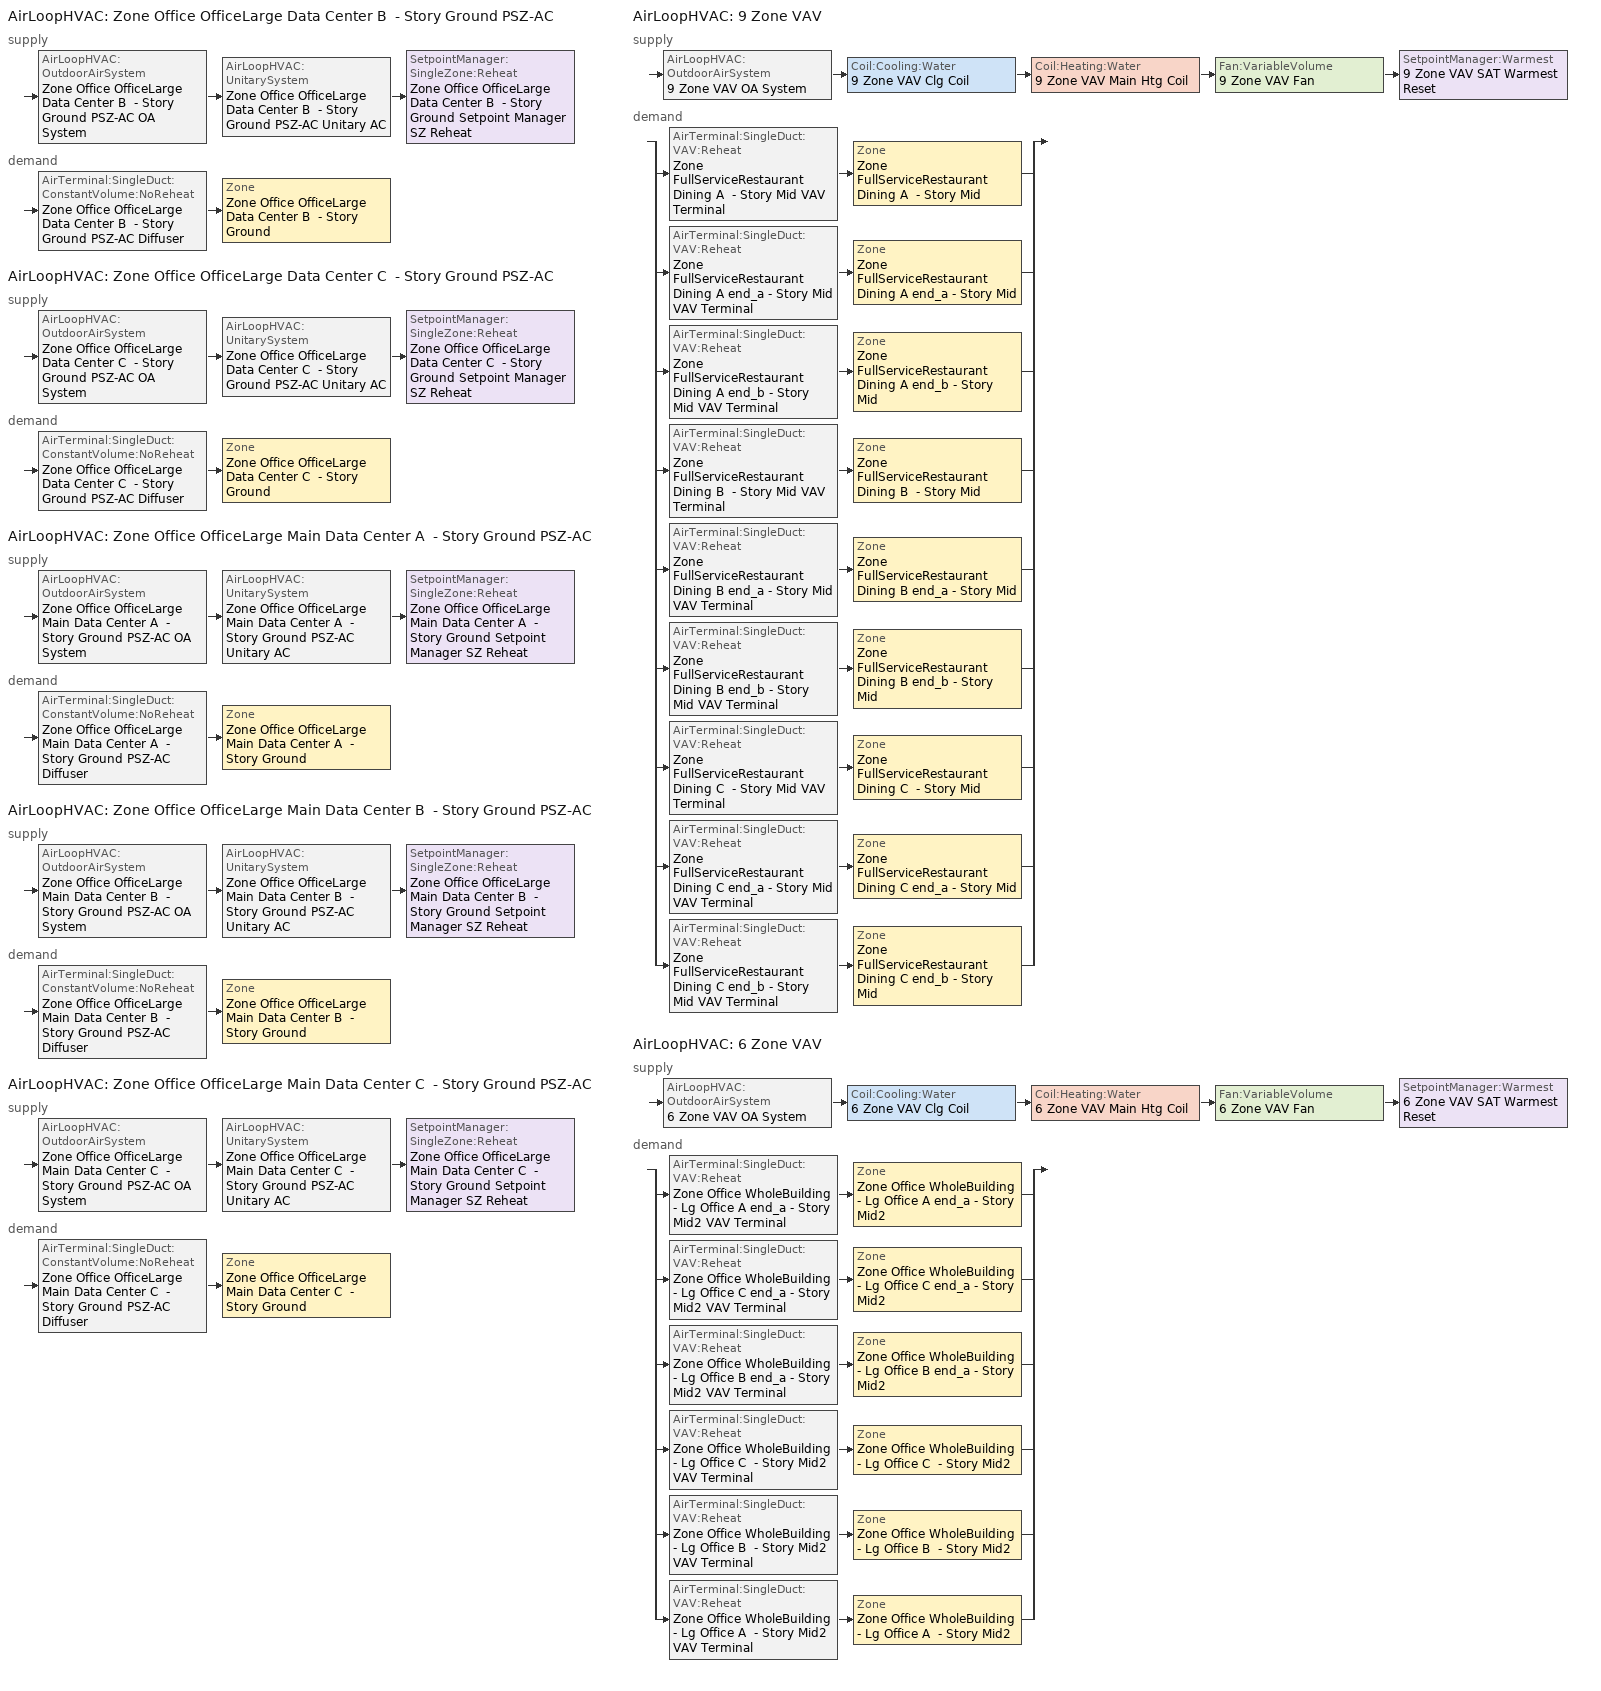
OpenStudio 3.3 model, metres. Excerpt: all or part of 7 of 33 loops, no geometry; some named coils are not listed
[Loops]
AirLoopHVAC 'Zone Office OfficeLarge Data Center B  - Story Ground PSZ-AC'
 supply: AirLoopHVAC:OutdoorAirSystem 'Zone Office OfficeLarge Data Center B  - Story Ground PSZ-AC OA System' > AirLoopHVAC:UnitarySystem 'Zone Office OfficeLarge Data Center B  - Story Ground PSZ-AC Unitary AC' > SetpointManager:SingleZone:Reheat 'Zone Office OfficeLarge Data Center B  - Story Ground Setpoint Manager SZ Reheat'
 demand: AirTerminal:SingleDuct:ConstantVolume:NoReheat 'Zone Office OfficeLarge Data Center B  - Story Ground PSZ-AC Diffuser' > Zone 'Zone Office OfficeLarge Data Center B  - Story Ground'
AirLoopHVAC 'Zone Office OfficeLarge Data Center C  - Story Ground PSZ-AC'
 supply: AirLoopHVAC:OutdoorAirSystem 'Zone Office OfficeLarge Data Center C  - Story Ground PSZ-AC OA System' > AirLoopHVAC:UnitarySystem 'Zone Office OfficeLarge Data Center C  - Story Ground PSZ-AC Unitary AC' > SetpointManager:SingleZone:Reheat 'Zone Office OfficeLarge Data Center C  - Story Ground Setpoint Manager SZ Reheat'
 demand: AirTerminal:SingleDuct:ConstantVolume:NoReheat 'Zone Office OfficeLarge Data Center C  - Story Ground PSZ-AC Diffuser' > Zone 'Zone Office OfficeLarge Data Center C  - Story Ground'
AirLoopHVAC 'Zone Office OfficeLarge Main Data Center A  - Story Ground PSZ-AC'
 supply: AirLoopHVAC:OutdoorAirSystem 'Zone Office OfficeLarge Main Data Center A  - Story Ground PSZ-AC OA System' > AirLoopHVAC:UnitarySystem 'Zone Office OfficeLarge Main Data Center A  - Story Ground PSZ-AC Unitary AC' > SetpointManager:SingleZone:Reheat 'Zone Office OfficeLarge Main Data Center A  - Story Ground Setpoint Manager SZ Reheat'
 demand: AirTerminal:SingleDuct:ConstantVolume:NoReheat 'Zone Office OfficeLarge Main Data Center A  - Story Ground PSZ-AC Diffuser' > Zone 'Zone Office OfficeLarge Main Data Center A  - Story Ground'
AirLoopHVAC 'Zone Office OfficeLarge Main Data Center B  - Story Ground PSZ-AC'
 supply: AirLoopHVAC:OutdoorAirSystem 'Zone Office OfficeLarge Main Data Center B  - Story Ground PSZ-AC OA System' > AirLoopHVAC:UnitarySystem 'Zone Office OfficeLarge Main Data Center B  - Story Ground PSZ-AC Unitary AC' > SetpointManager:SingleZone:Reheat 'Zone Office OfficeLarge Main Data Center B  - Story Ground Setpoint Manager SZ Reheat'
 demand: AirTerminal:SingleDuct:ConstantVolume:NoReheat 'Zone Office OfficeLarge Main Data Center B  - Story Ground PSZ-AC Diffuser' > Zone 'Zone Office OfficeLarge Main Data Center B  - Story Ground'
AirLoopHVAC 'Zone Office OfficeLarge Main Data Center C  - Story Ground PSZ-AC'
 supply: AirLoopHVAC:OutdoorAirSystem 'Zone Office OfficeLarge Main Data Center C  - Story Ground PSZ-AC OA System' > AirLoopHVAC:UnitarySystem 'Zone Office OfficeLarge Main Data Center C  - Story Ground PSZ-AC Unitary AC' > SetpointManager:SingleZone:Reheat 'Zone Office OfficeLarge Main Data Center C  - Story Ground Setpoint Manager SZ Reheat'
 demand: AirTerminal:SingleDuct:ConstantVolume:NoReheat 'Zone Office OfficeLarge Main Data Center C  - Story Ground PSZ-AC Diffuser' > Zone 'Zone Office OfficeLarge Main Data Center C  - Story Ground'
AirLoopHVAC '9 Zone VAV'
 supply: AirLoopHVAC:OutdoorAirSystem '9 Zone VAV OA System' > Coil:Cooling:Water '9 Zone VAV Clg Coil' > Coil:Heating:Water '9 Zone VAV Main Htg Coil' > Fan:VariableVolume '9 Zone VAV Fan' > SetpointManager:Warmest '9 Zone VAV SAT Warmest Reset'
 demand: split
  | AirTerminal:SingleDuct:VAV:Reheat 'Zone FullServiceRestaurant Dining A  - Story Mid VAV Terminal' > Zone 'Zone FullServiceRestaurant Dining A  - Story Mid'
  | AirTerminal:SingleDuct:VAV:Reheat 'Zone FullServiceRestaurant Dining A end_a - Story Mid VAV Terminal' > Zone 'Zone FullServiceRestaurant Dining A end_a - Story Mid'
  | AirTerminal:SingleDuct:VAV:Reheat 'Zone FullServiceRestaurant Dining A end_b - Story Mid VAV Terminal' > Zone 'Zone FullServiceRestaurant Dining A end_b - Story Mid'
  | AirTerminal:SingleDuct:VAV:Reheat 'Zone FullServiceRestaurant Dining B  - Story Mid VAV Terminal' > Zone 'Zone FullServiceRestaurant Dining B  - Story Mid'
  | AirTerminal:SingleDuct:VAV:Reheat 'Zone FullServiceRestaurant Dining B end_a - Story Mid VAV Terminal' > Zone 'Zone FullServiceRestaurant Dining B end_a - Story Mid'
  | AirTerminal:SingleDuct:VAV:Reheat 'Zone FullServiceRestaurant Dining B end_b - Story Mid VAV Terminal' > Zone 'Zone FullServiceRestaurant Dining B end_b - Story Mid'
  | AirTerminal:SingleDuct:VAV:Reheat 'Zone FullServiceRestaurant Dining C  - Story Mid VAV Terminal' > Zone 'Zone FullServiceRestaurant Dining C  - Story Mid'
  | AirTerminal:SingleDuct:VAV:Reheat 'Zone FullServiceRestaurant Dining C end_a - Story Mid VAV Terminal' > Zone 'Zone FullServiceRestaurant Dining C end_a - Story Mid'
  | AirTerminal:SingleDuct:VAV:Reheat 'Zone FullServiceRestaurant Dining C end_b - Story Mid VAV Terminal' > Zone 'Zone FullServiceRestaurant Dining C end_b - Story Mid'
AirLoopHVAC '6 Zone VAV'
 supply: AirLoopHVAC:OutdoorAirSystem '6 Zone VAV OA System' > Coil:Cooling:Water '6 Zone VAV Clg Coil' > Coil:Heating:Water '6 Zone VAV Main Htg Coil' > Fan:VariableVolume '6 Zone VAV Fan' > SetpointManager:Warmest '6 Zone VAV SAT Warmest Reset'
 demand: split
  | AirTerminal:SingleDuct:VAV:Reheat 'Zone Office WholeBuilding - Lg Office A end_a - Story Mid2 VAV Terminal' > Zone 'Zone Office WholeBuilding - Lg Office A end_a - Story Mid2'
  | AirTerminal:SingleDuct:VAV:Reheat 'Zone Office WholeBuilding - Lg Office C end_a - Story Mid2 VAV Terminal' > Zone 'Zone Office WholeBuilding - Lg Office C end_a - Story Mid2'
  | AirTerminal:SingleDuct:VAV:Reheat 'Zone Office WholeBuilding - Lg Office B end_a - Story Mid2 VAV Terminal' > Zone 'Zone Office WholeBuilding - Lg Office B end_a - Story Mid2'
  | AirTerminal:SingleDuct:VAV:Reheat 'Zone Office WholeBuilding - Lg Office C  - Story Mid2 VAV Terminal' > Zone 'Zone Office WholeBuilding - Lg Office C  - Story Mid2'
  | AirTerminal:SingleDuct:VAV:Reheat 'Zone Office WholeBuilding - Lg Office B  - Story Mid2 VAV Terminal' > Zone 'Zone Office WholeBuilding - Lg Office B  - Story Mid2'
  | AirTerminal:SingleDuct:VAV:Reheat 'Zone Office WholeBuilding - Lg Office A  - Story Mid2 VAV Terminal' > Zone 'Zone Office WholeBuilding - Lg Office A  - Story Mid2'
[Sizing:Zone] Zone Cooling Design Supply Air Temperature Input Method=SupplyAirTemperature; Zone Cooling Design Supply Air Temperature {C}=12.7778; Zone Cooling Design Supply Air Temperature Difference {deltaC}=11.11; Zone Heating Design Supply Air Temperature Input Method=SupplyAirTemperature; Zone Heating Design Supply Air Temperature Difference {deltaC}=11.11; Zone Cooling Design Supply Air Humidity Ratio {kg-H2O/kg-air}=0.0085; Zone Heating Design Supply Air Humidity Ratio {kg-H2O/kg-air}=0.008; Heating Design Air Flow Method=DesignDay; Account for Dedicated Outdoor Air System=No; Dedicated Outdoor Air System Control Strategy=NeutralSupplyAir; Dedicated Outdoor Air Low Setpoint Temperature for Design {C}=autosize; Dedicated Outdoor Air High Setpoint Temperature for Design {C}=autosize
Name | Zone Heating Design Supply Air Temperature {C} | Cooling Design Air Flow Method | Design Minimum Zone Ventilation Efficiency
Zone Office OfficeLarge Data Center B  - Story Ground; Zone Office OfficeLarge Data Center C  - Story Ground; Zone Office OfficeLarge Main Data Center A  - Story Ground; Zone Office OfficeLarge Main Data Center B  - Story Ground; Zone Office OfficeLarge Main Data Center C  - Story Ground | 50 | DesignDay
Zone FullServiceRestaurant Dining A end_a - Story Mid; Zone FullServiceRestaurant Dining B end_a - Story Mid; Zone FullServiceRestaurant Dining C end_a - Story Mid; Zone FullServiceRestaurant Dining A  - Story Mid; Zone FullServiceRestaurant Dining B  - Story Mid; Zone FullServiceRestaurant Dining C  - Story Mid; Zone FullServiceRestaurant Dining A end_b - Story Mid; Zone FullServiceRestaurant Dining B end_b - Story Mid; Zone FullServiceRestaurant Dining C end_b - Story Mid; Zone Office WholeBuilding - Lg Office A end_a - Story Mid2; Zone Office WholeBuilding - Lg Office B end_a - Story Mid2; Zone Office WholeBuilding - Lg Office C end_a - Story Mid2; Zone Office WholeBuilding - Lg Office A  - Story Mid2; Zone Office WholeBuilding - Lg Office B  - Story Mid2; Zone Office WholeBuilding - Lg Office C  - Story Mid2 | 40 | DesignDayWithLimit | 0.6
[Zone equipment]
Zone Office OfficeLarge Data Center B  - Story Ground: Zone Office OfficeLarge Data Center B  - Story Ground PSZ-AC Diffuser
Zone Office OfficeLarge Data Center C  - Story Ground: Zone Office OfficeLarge Data Center C  - Story Ground PSZ-AC Diffuser
Zone Office OfficeLarge Main Data Center A  - Story Ground: Zone Office OfficeLarge Main Data Center A  - Story Ground PSZ-AC Diffuser
Zone Office OfficeLarge Main Data Center B  - Story Ground: Zone Office OfficeLarge Main Data Center B  - Story Ground PSZ-AC Diffuser
Zone Office OfficeLarge Main Data Center C  - Story Ground: Zone Office OfficeLarge Main Data Center C  - Story Ground PSZ-AC Diffuser
Zone FullServiceRestaurant Dining A end_a - Story Mid: Zone FullServiceRestaurant Dining A end_a - Story Mid VAV Terminal
Zone FullServiceRestaurant Dining B end_a - Story Mid: Zone FullServiceRestaurant Dining B end_a - Story Mid VAV Terminal
Zone FullServiceRestaurant Dining C end_a - Story Mid: Zone FullServiceRestaurant Dining C end_a - Story Mid VAV Terminal
Zone FullServiceRestaurant Dining A  - Story Mid: Zone FullServiceRestaurant Dining A  - Story Mid VAV Terminal
Zone FullServiceRestaurant Dining B  - Story Mid: Zone FullServiceRestaurant Dining B  - Story Mid VAV Terminal
Zone FullServiceRestaurant Dining C  - Story Mid: Zone FullServiceRestaurant Dining C  - Story Mid VAV Terminal
Zone FullServiceRestaurant Dining A end_b - Story Mid: Zone FullServiceRestaurant Dining A end_b - Story Mid VAV Terminal
Zone FullServiceRestaurant Dining B end_b - Story Mid: Zone FullServiceRestaurant Dining B end_b - Story Mid VAV Terminal
Zone FullServiceRestaurant Dining C end_b - Story Mid: Zone FullServiceRestaurant Dining C end_b - Story Mid VAV Terminal
Zone Office WholeBuilding - Lg Office A end_a - Story Mid2: Zone Office WholeBuilding - Lg Office A end_a - Story Mid2 VAV Terminal
Zone Office WholeBuilding - Lg Office B end_a - Story Mid2: Zone Office WholeBuilding - Lg Office B end_a - Story Mid2 VAV Terminal
Zone Office WholeBuilding - Lg Office C end_a - Story Mid2: Zone Office WholeBuilding - Lg Office C end_a - Story Mid2 VAV Terminal
Zone Office WholeBuilding - Lg Office A  - Story Mid2: Zone Office WholeBuilding - Lg Office A  - Story Mid2 VAV Terminal
Zone Office WholeBuilding - Lg Office B  - Story Mid2: Zone Office WholeBuilding - Lg Office B  - Story Mid2 VAV Terminal
Zone Office WholeBuilding - Lg Office C  - Story Mid2: Zone Office WholeBuilding - Lg Office C  - Story Mid2 VAV Terminal
[EnergyManagementSystem:Program]
SYS6ZoneVAVOptimumStartProg0: IF DaylightSavings==0 && DayOfWeek>1 && Hour==5 && OAT_1<23.9 && OAT_1>1.7; SET SYS6ZoneVAVClgSch0 = 29.4; SET SYS6ZoneVAVHtgSch0 = 15.6; ELSEIF DaylightSavings==0 && DayOfWeek==1 && Hour==7 && OAT_1<23.9 && OAT_1>1.7; SET SYS6ZoneVAVClgSch0 = 29.4; SET SYS6ZoneVAVHtgSch0 = 15.6; ELSEIF DaylightSavings==1 && DayOfWeek>1 && Hour==4 && OAT_1<23.9 && OAT_1>1.7; SET SYS6ZoneVAVClgSch0 = 29.4; SET SYS6ZoneVAVHtgSch0 = 15.6; ELSEIF DaylightSavings==1 && DayOfWeek==1 && Hour==6 && OAT_1<23.9 && OAT_1>1.7; SET SYS6ZoneVAVClgSch0 = 29.4; SET SYS6ZoneVAVHtgSch0 = 15.6; ELSE; SET SYS6ZoneVAVClgSch0 = NULL; SET SYS6ZoneVAVHtgSch0 = NULL; ENDIF
SYS9ZoneVAVOptimumStartProg0: IF DaylightSavings==0 && DayOfWeek>1 && Hour==5 && OAT_2<23.9 && OAT_2>1.7; SET SYS9ZoneVAVClgSch0 = 29.4; SET SYS9ZoneVAVHtgSch0 = 15.6; ELSEIF DaylightSavings==0 && DayOfWeek==1 && Hour==7 && OAT_2<23.9 && OAT_2>1.7; SET SYS9ZoneVAVClgSch0 = 29.4; SET SYS9ZoneVAVHtgSch0 = 15.6; ELSEIF DaylightSavings==1 && DayOfWeek>1 && Hour==4 && OAT_2<23.9 && OAT_2>1.7; SET SYS9ZoneVAVClgSch0 = 29.4; SET SYS9ZoneVAVHtgSch0 = 15.6; ELSEIF DaylightSavings==1 && DayOfWeek==1 && Hour==6 && OAT_2<23.9 && OAT_2>1.7; SET SYS9ZoneVAVClgSch0 = 29.4; SET SYS9ZoneVAVHtgSch0 = 15.6; ELSE; SET SYS9ZoneVAVClgSch0 = NULL; SET SYS9ZoneVAVHtgSch0 = NULL; ENDIF
SYS9ZoneVAV1OptimumStartProg0: IF DaylightSavings==0 && DayOfWeek>1 && Hour==5 && OAT_3<23.9 && OAT_3>1.7; SET SYS9ZoneVAV1ClgSch0 = 29.4; SET SYS9ZoneVAV1HtgSch0 = 15.6; ELSEIF DaylightSavings==0 && DayOfWeek==1 && Hour==7 && OAT_3<23.9 && OAT_3>1.7; SET SYS9ZoneVAV1ClgSch0 = 29.4; SET SYS9ZoneVAV1HtgSch0 = 15.6; ELSEIF DaylightSavings==1 && DayOfWeek>1 && Hour==4 && OAT_3<23.9 && OAT_3>1.7; SET SYS9ZoneVAV1ClgSch0 = 29.4; SET SYS9ZoneVAV1HtgSch0 = 15.6; ELSEIF DaylightSavings==1 && DayOfWeek==1 && Hour==6 && OAT_3<23.9 && OAT_3>1.7; SET SYS9ZoneVAV1ClgSch0 = 29.4; SET SYS9ZoneVAV1HtgSch0 = 15.6; ELSE; SET SYS9ZoneVAV1ClgSch0 = NULL; SET SYS9ZoneVAV1HtgSch0 = NULL; ENDIF
ZoneFullServiceRestaurantDiningBStoryGroundPSZACOptimumStartProg0: IF DaylightSavings==0 && DayOfWeek>1 && Hour==5 && OAT_4<23.9 && OAT_4>1.7; SET ZoneFullServiceRestaurantDiningBStoryGroundPSZACClgSch0 = 29.4; SET ZoneFullServiceRestaurantDiningBStoryGroundPSZACHtgSch0 = 15.6; ELSEIF DaylightSavings==0 && DayOfWeek==1 && Hour==7 && OAT_4<23.9 && OAT_4>1.7; SET ZoneFullServiceRestaurantDiningBStoryGroundPSZACClgSch0 = 29.4; SET ZoneFullServiceRestaurantDiningBStoryGroundPSZACHtgSch0 = 15.6; ELSEIF DaylightSavings==1 && DayOfWeek>1 && Hour==4 && OAT_4<23.9 && OAT_4>1.7; SET ZoneFullServiceRestaurantDiningBStoryGroundPSZACClgSch0 = 29.4; SET ZoneFullServiceRestaurantDiningBStoryGroundPSZACHtgSch0 = 15.6; ELSEIF DaylightSavings==1 && DayOfWeek==1 && Hour==6 && OAT_4<23.9 && OAT_4>1.7; SET ZoneFullServiceRestaurantDiningBStoryGroundPSZACClgSch0 = 29.4; SET ZoneFullServiceRestaurantDiningBStoryGroundPSZACHtgSch0 = 15.6; ELSE; SET ZoneFullServiceRestaurantDiningBStoryGroundPSZACClgSch0 = NULL; SET ZoneFullServiceRestaurantDiningBStoryGroundPSZACHtgSch0 = NULL; ENDIF
ZoneOfficeOfficeLargeMainDataCenterBStoryGroundPSZACOptimumStartProg0: IF DaylightSavings==0 && DayOfWeek>1 && Hour==5 && OAT_5<23.9 && OAT_5>1.7; SET ZoneOfficeOfficeLargeMainDataCenterBStoryGroundPSZACClgSch0 = 29.4; SET ZoneOfficeOfficeLargeMainDataCenterBStoryGroundPSZACHtgSch0 = 15.6; ELSEIF DaylightSavings==0 && DayOfWeek==1 && Hour==7 && OAT_5<23.9 && OAT_5>1.7; SET ZoneOfficeOfficeLargeMainDataCenterBStoryGroundPSZACClgSch0 = 29.4; SET ZoneOfficeOfficeLargeMainDataCenterBStoryGroundPSZACHtgSch0 = 15.6; ELSEIF DaylightSavings==1 && DayOfWeek>1 && Hour==4 && OAT_5<23.9 && OAT_5>1.7; SET ZoneOfficeOfficeLargeMainDataCenterBStoryGroundPSZACClgSch0 = 29.4; SET ZoneOfficeOfficeLargeMainDataCenterBStoryGroundPSZACHtgSch0 = 15.6; ELSEIF DaylightSavings==1 && DayOfWeek==1 && Hour==6 && OAT_5<23.9 && OAT_5>1.7; SET ZoneOfficeOfficeLargeMainDataCenterBStoryGroundPSZACClgSch0 = 29.4; SET ZoneOfficeOfficeLargeMainDataCenterBStoryGroundPSZACHtgSch0 = 15.6; ELSE; SET ZoneOfficeOfficeLargeMainDataCenterBStoryGroundPSZACClgSch0 = NULL; SET ZoneOfficeOfficeLargeMainDataCenterBStoryGroundPSZACHtgSch0 = NULL; ENDIF
[EnergyManagementSystem:ProgramCallingManager]
Mains_Water_Prg_Mgr: BeginTimestepBeforePredictor; Mains_Water_Prg
SYS1ZoneVAVOptimumStartCallingManager0: BeginTimestepBeforePredictor; SYS1ZoneVAVOptimumStartProg0
SYS6ZoneVAVOptimumStartCallingManager0: BeginTimestepBeforePredictor; SYS6ZoneVAVOptimumStartProg0
SYS9ZoneVAVOptimumStartCallingManager0: BeginTimestepBeforePredictor; SYS9ZoneVAVOptimumStartProg0
SYS9ZoneVAV1OptimumStartCallingManager0: BeginTimestepBeforePredictor; SYS9ZoneVAV1OptimumStartProg0
ZoneFullServiceRestaurantDiningBStoryGroundPSZACOptimumStartCallingManager0: BeginTimestepBeforePredictor; ZoneFullServiceRestaurantDiningBStoryGroundPSZACOptimumStartProg0
ZoneOfficeOfficeLargeMainDataCenterBStoryGroundPSZACOptimumStartCallingManager0: BeginTimestepBeforePredictor; ZoneOfficeOfficeLargeMainDataCenterBStoryGroundPSZACOptimumStartProg0
[AirLoopHVAC] Design Supply Air Flow Rate {m3/s}=autosize; Design Return Air Flow Fraction of Supply Air Flow=1
Name | Availability Schedule
Zone Office OfficeLarge Data Center B  - Story Ground PSZ-AC; Zone Office OfficeLarge Data Center C  - Story Ground PSZ-AC; Zone Office OfficeLarge Main Data Center A  - Story Ground PSZ-AC; Zone Office OfficeLarge Main Data Center B  - Story Ground PSZ-AC; Zone Office OfficeLarge Main Data Center C  - Story Ground PSZ-AC | Always On Discrete
9 Zone VAV | 9 Zone VAV Occ Sch
6 Zone VAV | 6 Zone VAV Occ Sch
[Sizing:System] Type of Load to Size On=Sensible; Preheat Design Temperature {C}=7.22222; Preheat Design Humidity Ratio {kg-H2O/kg-Air}=0.008; Precool Design Temperature {C}=12.7778; Precool Design Humidity Ratio {kg-H2O/kg-Air}=0.008; Central Cooling Design Supply Air Temperature {C}=12.7778; Sizing Option=Coincident; 100% Outdoor Air in Cooling=No; 100% Outdoor Air in Heating=No; Central Cooling Design Supply Air Humidity Ratio {kg-H2O/kg-Air}=0.0085; Central Heating Design Supply Air Humidity Ratio {kg-H2O/kg-Air}=0.008; Cooling Design Air Flow Method=DesignDay; Heating Design Air Flow Method=DesignDay; System Outdoor Air Method=ZoneSum; Zone Maximum Outdoor Air Fraction=1; Cooling Supply Air Flow Rate Per Floor Area {m3/s-m2}=0.00996765; Cooling Fraction of Autosized Cooling Supply Air Flow Rate=1; Cooling Supply Air Flow Rate Per Unit Cooling Capacity {m3/s-W}=3.94755e-05; Heating Supply Air Flow Rate Per Floor Area {m3/s-m2}=0.00996765; Heating Fraction of Autosized Heating Supply Air Flow Rate=1; Heating Fraction of Autosized Cooling Supply Air Flow Rate=1; Heating Supply Air Flow Rate Per Unit Heating Capacity {m3/s-W}=3.15882e-05; Cooling Design Capacity Method=CoolingDesignCapacity; Cooling Design Capacity {W}=autosize; Cooling Design Capacity Per Floor Area {W/m2}=234.7; Fraction of Autosized Cooling Design Capacity=1; Heating Design Capacity Method=HeatingDesignCapacity; Heating Design Capacity {W}=autosize; Heating Design Capacity Per Floor Area {W/m2}=157; Fraction of Autosized Heating Design Capacity=1; Central Cooling Capacity Control Method=OnOff; Occupant Diversity=autosize
Name | Design Outdoor Air Flow Rate {m3/s} | Central Heating Maximum System Air Flow Ratio | Central Heating Design Supply Air Temperature {C}
Zone Office OfficeLarge Data Center B  - Story Ground PSZ-AC; Zone Office OfficeLarge Data Center C  - Story Ground PSZ-AC; Zone Office OfficeLarge Main Data Center A  - Story Ground PSZ-AC; Zone Office OfficeLarge Main Data Center B  - Story Ground PSZ-AC; Zone Office OfficeLarge Main Data Center C  - Story Ground PSZ-AC | Autosize | 1 | 50
9 Zone VAV | 104.279 | 0.3 | 12.7778
6 Zone VAV | 11.9113 | 0.3 | 12.7778
[Fan:VariableVolume] Availability Schedule=Always On Discrete; Fan Total Efficiency=0.6201; Pressure Rise {Pa}=1389.92; Maximum Flow Rate {m3/s}=Autosize; Fan Power Minimum Flow Rate Input Method=Fraction; Fan Power Minimum Flow Fraction=0.25; Fan Power Minimum Air Flow Rate {m3/s}=0; Motor Efficiency=0.954; Motor In Airstream Fraction=1; Fan Power Coefficient 1=0.04076; Fan Power Coefficient 2=0.0881; Fan Power Coefficient 3=-0.0729; Fan Power Coefficient 4=0.9437; Fan Power Coefficient 5=0
9 Zone VAV Fan; 6 Zone VAV Fan
[Controller:OutdoorAir] Minimum Outdoor Air Flow Rate {m3/s}=autosize; Maximum Outdoor Air Flow Rate {m3/s}=Autosize; Economizer Control Action Type=ModulateFlow; Lockout Type=LockoutWithHeating; Minimum Limit Type=FixedMinimum; High Humidity Control=No
Name | Economizer Control Type | Minimum Outdoor Air Schedule | Maximum Fraction of Outdoor Air Schedule | Controller Mechanical Ventilation | Heat Recovery Bypass Control Type | Economizer Maximum Limit Dry-Bulb Temperature {C} | Economizer Maximum Limit Enthalpy {J/kg}
Zone Office OfficeLarge Data Center B  - Story Ground PSZ-AC OA System Controller | DifferentialDryBulb | Zone Office OfficeLarge Data Center B  - Story Ground PSZ-AC Occ Sch | ZoneOfficeOfficeLargeDataCenterBStoryGroundPSZACmaxOASch | Controller Mechanical Ventilation 13 | BypassWhenWithinEconomizerLimits
Zone Office OfficeLarge Data Center C  - Story Ground PSZ-AC OA System Controller | NoEconomizer | Zone Office OfficeLarge Data Center C  - Story Ground PSZ-AC Occ Sch | ZoneOfficeOfficeLargeDataCenterCStoryGroundPSZACmaxOASch | Controller Mechanical Ventilation 14 | BypassWhenWithinEconomizerLimits | 28 | 64000
Zone Office OfficeLarge Main Data Center A  - Story Ground PSZ-AC OA System Controller | NoEconomizer | Zone Office OfficeLarge Main Data Center A  - Story Ground PSZ-AC Occ Sch | ZoneOfficeOfficeLargeMainDataCenterAStoryGroundPSZACmaxOASch | Controller Mechanical Ventilation 15 | BypassWhenWithinEconomizerLimits | 28 | 64000
Zone Office OfficeLarge Main Data Center B  - Story Ground PSZ-AC OA System Controller | DifferentialDryBulb | Zone Office OfficeLarge Main Data Center B  - Story Ground PSZ-AC Occ Sch | ZoneOfficeOfficeLargeMainDataCenterBStoryGroundPSZACmaxOASch | Controller Mechanical Ventilation 16 | BypassWhenWithinEconomizerLimits
Zone Office OfficeLarge Main Data Center C  - Story Ground PSZ-AC OA System Controller | NoEconomizer | Zone Office OfficeLarge Main Data Center C  - Story Ground PSZ-AC Occ Sch | ZoneOfficeOfficeLargeMainDataCenterCStoryGroundPSZACmaxOASch | Controller Mechanical Ventilation 17 | BypassWhenWithinEconomizerLimits | 28 | 64000
9 Zone VAV OA Controller | DifferentialDryBulb | 9 Zone VAV Occ Sch |  | 9 Zone VAV Vent Controller | BypassWhenOAFlowGreaterThanMinimum
6 Zone VAV OA Controller | DifferentialDryBulb | 6 Zone VAV Occ Sch |  | 6 Zone VAV Vent Controller | BypassWhenOAFlowGreaterThanMinimum
[Controller:MechanicalVentilation] Availability Schedule=Always On Discrete
Name | System Outdoor Air Method
Controller Mechanical Ventilation 13; Controller Mechanical Ventilation 14; Controller Mechanical Ventilation 15; Controller Mechanical Ventilation 16; Controller Mechanical Ventilation 17
9 Zone VAV Vent Controller; 6 Zone VAV Vent Controller | ZoneSum
[AirLoopHVAC:OutdoorAirSystem]
Name | Controller
Zone Office OfficeLarge Data Center B  - Story Ground PSZ-AC OA System | Zone Office OfficeLarge Data Center B  - Story Ground PSZ-AC OA System Controller
Zone Office OfficeLarge Data Center C  - Story Ground PSZ-AC OA System | Zone Office OfficeLarge Data Center C  - Story Ground PSZ-AC OA System Controller
Zone Office OfficeLarge Main Data Center A  - Story Ground PSZ-AC OA System | Zone Office OfficeLarge Main Data Center A  - Story Ground PSZ-AC OA System Controller
Zone Office OfficeLarge Main Data Center B  - Story Ground PSZ-AC OA System | Zone Office OfficeLarge Main Data Center B  - Story Ground PSZ-AC OA System Controller
Zone Office OfficeLarge Main Data Center C  - Story Ground PSZ-AC OA System | Zone Office OfficeLarge Main Data Center C  - Story Ground PSZ-AC OA System Controller
9 Zone VAV OA System | 9 Zone VAV OA Controller
6 Zone VAV OA System | 6 Zone VAV OA Controller
[AvailabilityManager:NightCycle] Applicability Schedule=Always On Discrete; Control Type=CycleOnAny; Thermostat Tolerance {deltaC}=1.9999; Cycling Run Time Control Type=Thermostat; Cycling Run Time {s}=1800
Availability Manager Night Cycle 1; Availability Manager Night Cycle 2; Availability Manager Night Cycle 3; Availability Manager Night Cycle 4; Availability Manager Night Cycle 5; Availability Manager Night Cycle 6; Availability Manager Night Cycle 7; Availability Manager Night Cycle 8; Availability Manager Night Cycle 9; Availability Manager Night Cycle 10; Availability Manager Night Cycle 11; Availability Manager Night Cycle 12; Availability Manager Night Cycle 13; Availability Manager Night Cycle 14; Availability Manager Night Cycle 15; Availability Manager Night Cycle 16; Availability Manager Night Cycle 17; Availability Manager Night Cycle 18; Availability Manager Night Cycle 19; Availability Manager Night Cycle 20; Availability Manager Night Cycle 21; Availability Manager Night Cycle 22; Availability Manager Night Cycle 23; Availability Manager Night Cycle 24; Availability Manager Night Cycle 25; Availability Manager Night Cycle 26; Availability Manager Night Cycle 27
[AirTerminal:SingleDuct:VAV:Reheat] Availability Schedule=Always On Discrete; Maximum Air Flow Rate {m3/s}=AutoSize; Zone Minimum Air Flow Input Method=Constant; Fixed Minimum Air Flow Rate {m3/s}=0; Maximum Hot Water or Steam Flow Rate {m3/s}=AutoSize; Minimum Hot Water or Steam Flow Rate {m3/s}=0; Convergence Tolerance=0.001; Damper Heating Action=ReverseWithLimits; Maximum Flow per Zone Floor Area During Reheat {m3/s-m2}=AutoSize; Maximum Flow Fraction During Reheat=0.5; Maximum Reheat Air Temperature {C}=40; Control For Outdoor Air=No
Name | Constant Minimum Air Flow Fraction | Reheat Coil
Zone FullServiceRestaurant Dining A  - Story Mid VAV Terminal | 0.817103 | Zone FullServiceRestaurant Dining A  - Story Mid Reheat Coil
Zone FullServiceRestaurant Dining A end_a - Story Mid VAV Terminal | 0.817103 | Zone FullServiceRestaurant Dining A end_a - Story Mid Reheat Coil
Zone FullServiceRestaurant Dining A end_b - Story Mid VAV Terminal | 0.817103 | Zone FullServiceRestaurant Dining A end_b - Story Mid Reheat Coil
Zone FullServiceRestaurant Dining B  - Story Mid VAV Terminal | 0.817103 | Zone FullServiceRestaurant Dining B  - Story Mid Reheat Coil
Zone FullServiceRestaurant Dining B end_a - Story Mid VAV Terminal | 0.817103 | Zone FullServiceRestaurant Dining B end_a - Story Mid Reheat Coil
Zone FullServiceRestaurant Dining B end_b - Story Mid VAV Terminal | 0.817103 | Zone FullServiceRestaurant Dining B end_b - Story Mid Reheat Coil
Zone FullServiceRestaurant Dining C  - Story Mid VAV Terminal | 0.817103 | Zone FullServiceRestaurant Dining C  - Story Mid Reheat Coil
Zone FullServiceRestaurant Dining C end_a - Story Mid VAV Terminal | 0.817103 | Zone FullServiceRestaurant Dining C end_a - Story Mid Reheat Coil
Zone FullServiceRestaurant Dining C end_b - Story Mid VAV Terminal | 0.817103 | Zone FullServiceRestaurant Dining C end_b - Story Mid Reheat Coil
Zone Office WholeBuilding - Lg Office A end_a - Story Mid2 VAV Terminal | 0.314947 | Zone Office WholeBuilding - Lg Office A end_a - Story Mid2 Reheat Coil
Zone Office WholeBuilding - Lg Office C end_a - Story Mid2 VAV Terminal | 0.314947 | Zone Office WholeBuilding - Lg Office C end_a - Story Mid2 Reheat Coil
Zone Office WholeBuilding - Lg Office B end_a - Story Mid2 VAV Terminal | 0.314947 | Zone Office WholeBuilding - Lg Office B end_a - Story Mid2 Reheat Coil
Zone Office WholeBuilding - Lg Office C  - Story Mid2 VAV Terminal | 0.314947 | Zone Office WholeBuilding - Lg Office C  - Story Mid2 Reheat Coil
Zone Office WholeBuilding - Lg Office B  - Story Mid2 VAV Terminal | 0.314947 | Zone Office WholeBuilding - Lg Office B  - Story Mid2 Reheat Coil
Zone Office WholeBuilding - Lg Office A  - Story Mid2 VAV Terminal | 0.314947 | Zone Office WholeBuilding - Lg Office A  - Story Mid2 Reheat Coil
[SetpointManager:SingleZone:Reheat] Minimum Supply Air Temperature {C}=12.7778; Maximum Supply Air Temperature {C}=50
Name | Control Zone | Setpoint Node or NodeList
Zone Office OfficeLarge Data Center B  - Story Ground Setpoint Manager SZ Reheat | Zone Office OfficeLarge Data Center B  - Story Ground | Zone Office OfficeLarge Data Center B  - Story Ground PSZ-AC Supply Outlet Node
Zone Office OfficeLarge Data Center C  - Story Ground Setpoint Manager SZ Reheat | Zone Office OfficeLarge Data Center C  - Story Ground | Zone Office OfficeLarge Data Center C  - Story Ground PSZ-AC Supply Outlet Node
Zone Office OfficeLarge Main Data Center A  - Story Ground Setpoint Manager SZ Reheat | Zone Office OfficeLarge Main Data Center A  - Story Ground | Zone Office OfficeLarge Main Data Center A  - Story Ground PSZ-AC Supply Outlet Node
Zone Office OfficeLarge Main Data Center B  - Story Ground Setpoint Manager SZ Reheat | Zone Office OfficeLarge Main Data Center B  - Story Ground | Zone Office OfficeLarge Main Data Center B  - Story Ground PSZ-AC Supply Outlet Node
Zone Office OfficeLarge Main Data Center C  - Story Ground Setpoint Manager SZ Reheat | Zone Office OfficeLarge Main Data Center C  - Story Ground | Zone Office OfficeLarge Main Data Center C  - Story Ground PSZ-AC Supply Outlet Node
[Coil:Heating:Gas] Availability Schedule=Always On Discrete; Gas Burner Efficiency=0.8; Nominal Capacity {W}=AutoSize; Parasitic Electric Load {W}=0; Parasitic Gas Load {W}=0
Zone Office OfficeLarge Data Center B  - Story Ground PSZ-AC Gas Htg Coil 842kBtu/hr 0.8 Thermal Eff; Zone Office OfficeLarge Data Center C  - Story Ground PSZ-AC Gas Htg Coil 39kBtu/hr 0.8 Thermal Eff; Zone Office OfficeLarge Main Data Center A  - Story Ground PSZ-AC Gas Htg Coil 140kBtu/hr 0.8 Thermal Eff; Zone Office OfficeLarge Main Data Center B  - Story Ground PSZ-AC Gas Htg Coil 2822kBtu/hr 0.8 Thermal Eff; Zone Office OfficeLarge Main Data Center C  - Story Ground PSZ-AC Gas Htg Coil 138kBtu/hr 0.8 Thermal Eff
[Coil:Heating:Electric] Availability Schedule=Always On Discrete; Efficiency=1
Zone Office OfficeLarge Data Center B  - Story Ground PSZ-AC Electric Backup Htg Coil; Zone Office OfficeLarge Data Center C  - Story Ground PSZ-AC Electric Backup Htg Coil; Zone Office OfficeLarge Main Data Center A  - Story Ground PSZ-AC Electric Backup Htg Coil; Zone Office OfficeLarge Main Data Center B  - Story Ground PSZ-AC Electric Backup Htg Coil; Zone Office OfficeLarge Main Data Center C  - Story Ground PSZ-AC Electric Backup Htg Coil
[Coil:Cooling:DX:SingleSpeed] Availability Schedule=Always On Discrete; Rated Total Cooling Capacity {W}=autosize; Rated Sensible Heat Ratio=autosize; Rated Air Flow Rate {m3/s}=autosize; Rated Evaporator Fan Power Per Volume Flow Rate {W/(m3/s)}=773.3; Total Cooling Capacity Function of Temperature Curve=PSZ-AC_Unitary_PackagecoolCapFT; Total Cooling Capacity Function of Flow Fraction Curve=PSZ-AC_Unitary_PackagecoolFFF; Energy Input Ratio Function of Temperature Curve=PSZ-AC DX Unitary Package EIRFT; Energy Input Ratio Function of Flow Fraction Curve=PSZ-AC_Unitary_PackagecoolEIRFFF; Part Load Fraction Correlation Curve=PSZ-AC_Unitary_PackagecoolPLR; Minimum Outdoor Dry-Bulb Temperature for Compressor Operation {C}=-25; Condenser Type=AirCooled; Evaporative Condenser Effectiveness=0; Evaporative Condenser Air Flow Rate {m3/s}=Autosize; Evaporative Condenser Pump Rated Power Consumption {W}=Autosize; Crankcase Heater Capacity {W}=0; Maximum Outdoor Dry-Bulb Temperature for Crankcase Heater Operation {C}=0; Basin Heater Capacity {W/K}=0; Basin Heater Setpoint Temperature {C}=10
Name | Rated COP {W/W}
Zone Office OfficeLarge Data Center B  - Story Ground PSZ-AC 1spd DX AC Clg Coil 247kBtu/hr 9.8EER | 3.39929
Zone Office OfficeLarge Data Center C  - Story Ground PSZ-AC 1spd DX AC Clg Coil 11kBtu/hr 14.0SEER; Zone Office OfficeLarge Main Data Center A  - Story Ground PSZ-AC 1spd DX AC Clg Coil 43kBtu/hr 14.0SEER; Zone Office OfficeLarge Main Data Center C  - Story Ground PSZ-AC 1spd DX AC Clg Coil 43kBtu/hr 14.0SEER | 4.11713
Zone Office OfficeLarge Main Data Center B  - Story Ground PSZ-AC 1spd DX AC Clg Coil 826kBtu/hr 9.5EER | 3.2994
[Fan:OnOff] Availability Schedule=Always On Discrete; Maximum Flow Rate {m3/s}=autosize; Motor In Airstream Fraction=1
Name | Fan Total Efficiency | Pressure Rise {Pa} | Motor Efficiency | Fan Power Ratio Function of Speed Ratio Curve | Fan Efficiency Ratio Function of Speed Ratio Curve
Zone Office OfficeLarge Data Center B  - Story Ground PSZ-AC Fan | 0.59605 | 1018.77 | 0.917 | Fan On Off Power Curve 12 | Fan On Off Efficiency Curve 12
Zone Office OfficeLarge Data Center C  - Story Ground PSZ-AC Fan | 0.55575 | 622.722 | 0.855 | Fan On Off Power Curve 13 | Fan On Off Efficiency Curve 13
Zone Office OfficeLarge Main Data Center A  - Story Ground PSZ-AC Fan | 0.55575 | 622.722 | 0.855 | Fan On Off Power Curve 14 | Fan On Off Efficiency Curve 14
Zone Office OfficeLarge Main Data Center B  - Story Ground PSZ-AC Fan | 0.6084 | 1018.77 | 0.936 | Fan On Off Power Curve 15 | Fan On Off Efficiency Curve 15
Zone Office OfficeLarge Main Data Center C  - Story Ground PSZ-AC Fan | 0.55575 | 622.722 | 0.855 | Fan On Off Power Curve 16 | Fan On Off Efficiency Curve 16
[AirLoopHVAC:UnitarySystem] Control Type=Load; Dehumidification Control Type=None; Availability Schedule=Always On Discrete; Fan Placement=DrawThrough; Supply Air Fan Operating Mode Schedule=Always On Discrete; DX Heating Coil Sizing Ratio=1; Use DOAS DX Cooling Coil=No; DOAS DX Cooling Coil Leaving Minimum Air Temperature {C}=2; Latent Load Control=SensibleOnlyLoadControl; Supply Air Flow Rate During Cooling Operation {m3/s}=Autosize; Supply Air Flow Rate During Heating Operation {m3/s}=Autosize; Supply Air Flow Rate When No Cooling or Heating is Required {m3/s}=Autosize; Maximum Supply Air Temperature {C}=80; Maximum Outdoor Dry-Bulb Temperature for Supplemental Heater Operation {C}=21; Maximum Cycling Rate {cycles/hr}=2.5; Heat Pump Time Constant {s}=60; Fraction of On-Cycle Power Use=0.01; Heat Pump Fan Delay Time {s}=60; Ancilliary On-Cycle Electric Power {W}=0; Ancilliary Off-Cycle Electric Power {W}=0
Name | Controlling Zone or Thermostat Location | Supply Fan | Heating Coil | Cooling Coil | Supplemental Heating Coil
Zone Office OfficeLarge Data Center B  - Story Ground PSZ-AC Unitary AC | Zone Office OfficeLarge Data Center B  - Story Ground | Zone Office OfficeLarge Data Center B  - Story Ground PSZ-AC Fan | Zone Office OfficeLarge Data Center B  - Story Ground PSZ-AC Gas Htg Coil 842kBtu/hr 0.8 Thermal Eff | Zone Office OfficeLarge Data Center B  - Story Ground PSZ-AC 1spd DX AC Clg Coil 247kBtu/hr 9.8EER | Zone Office OfficeLarge Data Center B  - Story Ground PSZ-AC Electric Backup Htg Coil
Zone Office OfficeLarge Data Center C  - Story Ground PSZ-AC Unitary AC | Zone Office OfficeLarge Data Center C  - Story Ground | Zone Office OfficeLarge Data Center C  - Story Ground PSZ-AC Fan | Zone Office OfficeLarge Data Center C  - Story Ground PSZ-AC Gas Htg Coil 39kBtu/hr 0.8 Thermal Eff | Zone Office OfficeLarge Data Center C  - Story Ground PSZ-AC 1spd DX AC Clg Coil 11kBtu/hr 14.0SEER | Zone Office OfficeLarge Data Center C  - Story Ground PSZ-AC Electric Backup Htg Coil
Zone Office OfficeLarge Main Data Center A  - Story Ground PSZ-AC Unitary AC | Zone Office OfficeLarge Main Data Center A  - Story Ground | Zone Office OfficeLarge Main Data Center A  - Story Ground PSZ-AC Fan | Zone Office OfficeLarge Main Data Center A  - Story Ground PSZ-AC Gas Htg Coil 140kBtu/hr 0.8 Thermal Eff | Zone Office OfficeLarge Main Data Center A  - Story Ground PSZ-AC 1spd DX AC Clg Coil 43kBtu/hr 14.0SEER | Zone Office OfficeLarge Main Data Center A  - Story Ground PSZ-AC Electric Backup Htg Coil
Zone Office OfficeLarge Main Data Center B  - Story Ground PSZ-AC Unitary AC | Zone Office OfficeLarge Main Data Center B  - Story Ground | Zone Office OfficeLarge Main Data Center B  - Story Ground PSZ-AC Fan | Zone Office OfficeLarge Main Data Center B  - Story Ground PSZ-AC Gas Htg Coil 2822kBtu/hr 0.8 Thermal Eff | Zone Office OfficeLarge Main Data Center B  - Story Ground PSZ-AC 1spd DX AC Clg Coil 826kBtu/hr 9.5EER | Zone Office OfficeLarge Main Data Center B  - Story Ground PSZ-AC Electric Backup Htg Coil
Zone Office OfficeLarge Main Data Center C  - Story Ground PSZ-AC Unitary AC | Zone Office OfficeLarge Main Data Center C  - Story Ground | Zone Office OfficeLarge Main Data Center C  - Story Ground PSZ-AC Fan | Zone Office OfficeLarge Main Data Center C  - Story Ground PSZ-AC Gas Htg Coil 138kBtu/hr 0.8 Thermal Eff | Zone Office OfficeLarge Main Data Center C  - Story Ground PSZ-AC 1spd DX AC Clg Coil 43kBtu/hr 14.0SEER | Zone Office OfficeLarge Main Data Center C  - Story Ground PSZ-AC Electric Backup Htg Coil
[AirTerminal:SingleDuct:ConstantVolume:NoReheat] Availability Schedule=Always On Discrete; Maximum Air Flow Rate {m3/s}=AutoSize
Zone Office OfficeLarge Data Center B  - Story Ground PSZ-AC Diffuser; Zone Office OfficeLarge Data Center C  - Story Ground PSZ-AC Diffuser; Zone Office OfficeLarge Main Data Center A  - Story Ground PSZ-AC Diffuser; Zone Office OfficeLarge Main Data Center B  - Story Ground PSZ-AC Diffuser; Zone Office OfficeLarge Main Data Center C  - Story Ground PSZ-AC Diffuser
[HeatExchanger:AirToAir:SensibleAndLatent] Availability Schedule=Always On Discrete; Nominal Supply Air Flow Rate {m3/s}=autosize; Sensible Effectiveness at 100% Heating Air Flow=0.5; Latent Effectiveness at 100% Heating Air Flow=0.5; Sensible Effectiveness at 75% Heating Air Flow=0.5; Latent Effectiveness at 75% Heating Air Flow=0.5; Sensible Effectiveness at 100% Cooling Air Flow=0.5; Latent Effectiveness at 100% Cooling Air Flow=0.5; Sensible Effectiveness at 75% Cooling Air Flow=0.5; Latent Effectiveness at 75% Cooling Air Flow=0.5; Supply Air Outlet Temperature Control=No; Heat Exchanger Type=Rotary; Frost Control Type=ExhaustOnly; Threshold Temperature {C}=-23.3; Initial Defrost Time Fraction=0.167; Rate of Defrost Time Fraction Increase {1/K}=1.44; Economizer Lockout=Yes
Name | Nominal Electric Power {W}
1 Zone VAV ERV | 6608.11
6 Zone VAV ERV | 5177.81
9 Zone VAV ERV | 44942
9 Zone VAV 1 ERV | 5462.51
Zone FullServiceRestaurant Dining A  - Story Ground PSZ-AC ERV; Zone FullServiceRestaurant Dining C  - Story Ground PSZ-AC ERV | 760.445
Zone FullServiceRestaurant Dining B  - Story Ground PSZ-AC ERV | 15398.8
Zone FullServiceRestaurant Dining B  - Story Mid2 PSZ-AC ERV | 1050.78
Zone FullServiceRestaurant Dining B end_b - Story Ground PSZ-AC ERV; Zone FullServiceRestaurant Dining B end_b - Story Mid2 PSZ-AC ERV | 1210.46
[SetpointManager:OutdoorAirPretreat] Minimum Setpoint Temperature {C}=-99; Maximum Setpoint Temperature {C}=99; Minimum Setpoint Humidity Ratio {kgWater/kgDryAir}=1e-05; Maximum Setpoint Humidity Ratio {kgWater/kgDryAir}=1
Setpoint Manager Outdoor Air Pretreat 1; Setpoint Manager Outdoor Air Pretreat 2; Setpoint Manager Outdoor Air Pretreat 3; Setpoint Manager Outdoor Air Pretreat 4; Setpoint Manager Outdoor Air Pretreat 5; Setpoint Manager Outdoor Air Pretreat 6; Setpoint Manager Outdoor Air Pretreat 7; Setpoint Manager Outdoor Air Pretreat 8; Setpoint Manager Outdoor Air Pretreat 9; Setpoint Manager Outdoor Air Pretreat 10
[SetpointManager:Warmest] Control Variable=Temperature; Minimum Setpoint Temperature {C}=12.7778; Maximum Setpoint Temperature {C}=15.5556; Strategy=MaximumTemperature
Name | Setpoint Node or NodeList
6 Zone VAV SAT Warmest Reset | 6 Zone VAV Supply Outlet Node
9 Zone VAV SAT Warmest Reset | 9 Zone VAV Supply Outlet Node
[Schedule:Ruleset]
Name | Default Day Schedule | Summer Design Day Schedule | Winter Design Day Schedule
6 Zone VAV Occ Sch | 6 Zone VAV Occ Sch Default | 6 Zone VAV Occ Sch Summer Design Day | 6 Zone VAV Occ Sch Winter Design Day
9 Zone VAV Occ Sch | 9 Zone VAV Occ Sch Default | 9 Zone VAV Occ Sch Summer Design Day | 9 Zone VAV Occ Sch Winter Design Day
Zone Office OfficeLarge Data Center B  - Story Ground PSZ-AC Occ Sch | Zone Office OfficeLarge Data Center B  - Story Ground PSZ-AC Occ Sch Default | Zone Office OfficeLarge Data Center B  - Story Ground PSZ-AC Occ Sch Summer Design Day | Zone Office OfficeLarge Data Center B  - Story Ground PSZ-AC Occ Sch Winter Design Day
ZoneOfficeOfficeLargeDataCenterBStoryGroundPSZACmaxOASch | ZoneOfficeOfficeLargeDataCenterBStoryGroundPSZACmaxOASchDefault
Zone Office OfficeLarge Data Center C  - Story Ground PSZ-AC Occ Sch | Zone Office OfficeLarge Data Center C  - Story Ground PSZ-AC Occ Sch Default | Zone Office OfficeLarge Data Center C  - Story Ground PSZ-AC Occ Sch Summer Design Day | Zone Office OfficeLarge Data Center C  - Story Ground PSZ-AC Occ Sch Winter Design Day
ZoneOfficeOfficeLargeDataCenterCStoryGroundPSZACmaxOASch | ZoneOfficeOfficeLargeDataCenterCStoryGroundPSZACmaxOASchDefault
Zone Office OfficeLarge Main Data Center A  - Story Ground PSZ-AC Occ Sch | Zone Office OfficeLarge Main Data Center A  - Story Ground PSZ-AC Occ Sch Default | Zone Office OfficeLarge Main Data Center A  - Story Ground PSZ-AC Occ Sch Summer Design Day | Zone Office OfficeLarge Main Data Center A  - Story Ground PSZ-AC Occ Sch Winter Design Day
ZoneOfficeOfficeLargeMainDataCenterAStoryGroundPSZACmaxOASch | ZoneOfficeOfficeLargeMainDataCenterAStoryGroundPSZACmaxOASchDefault
Zone Office OfficeLarge Main Data Center B  - Story Ground PSZ-AC Occ Sch | Zone Office OfficeLarge Main Data Center B  - Story Ground PSZ-AC Occ Sch Default | Zone Office OfficeLarge Main Data Center B  - Story Ground PSZ-AC Occ Sch Summer Design Day | Zone Office OfficeLarge Main Data Center B  - Story Ground PSZ-AC Occ Sch Winter Design Day
ZoneOfficeOfficeLargeMainDataCenterBStoryGroundPSZACmaxOASch | ZoneOfficeOfficeLargeMainDataCenterBStoryGroundPSZACmaxOASchDefault
Zone Office OfficeLarge Main Data Center C  - Story Ground PSZ-AC Occ Sch | Zone Office OfficeLarge Main Data Center C  - Story Ground PSZ-AC Occ Sch Default | Zone Office OfficeLarge Main Data Center C  - Story Ground PSZ-AC Occ Sch Summer Design Day | Zone Office OfficeLarge Main Data Center C  - Story Ground PSZ-AC Occ Sch Winter Design Day
ZoneOfficeOfficeLargeMainDataCenterCStoryGroundPSZACmaxOASch | ZoneOfficeOfficeLargeMainDataCenterCStoryGroundPSZACmaxOASchDefault
[Schedule:Day]
6 Zone VAV Occ Sch Default: 7, 0, 0, 18, 0, 1, 24, 0, 0
6 Zone VAV Occ Sch Winter Design Day; 6 Zone VAV Occ Sch Summer Design Day; 9 Zone VAV Occ Sch Winter Design Day; 9 Zone VAV Occ Sch Summer Design Day; Zone Office OfficeLarge Data Center B  - Story Ground PSZ-AC Occ Sch Winter Design Day; Zone Office OfficeLarge Data Center B  - Story Ground PSZ-AC Occ Sch Summer Design Day; Zone Office OfficeLarge Data Center C  - Story Ground PSZ-AC Occ Sch Winter Design Day; Zone Office OfficeLarge Data Center C  - Story Ground PSZ-AC Occ Sch Summer Design Day; Zone Office OfficeLarge Main Data Center A  - Story Ground PSZ-AC Occ Sch Winter Design Day; Zone Office OfficeLarge Main Data Center A  - Story Ground PSZ-AC Occ Sch Summer Design Day; Zone Office OfficeLarge Main Data Center B  - Story Ground PSZ-AC Occ Sch Winter Design Day; Zone Office OfficeLarge Main Data Center B  - Story Ground PSZ-AC Occ Sch Summer Design Day; Zone Office OfficeLarge Main Data Center C  - Story Ground PSZ-AC Occ Sch Winter Design Day; Zone Office OfficeLarge Main Data Center C  - Story Ground PSZ-AC Occ Sch Summer Design Day: 24, 0, 1
6 Zone VAV Occ Sch Saturday: 8, 0, 0, 12, 0, 1, 24, 0, 0
6 Zone VAV Occ Sch Sunday; Zone Office OfficeLarge Data Center B  - Story Ground PSZ-AC Occ Sch Default; Zone Office OfficeLarge Data Center C  - Story Ground PSZ-AC Occ Sch Default; Zone Office OfficeLarge Main Data Center A  - Story Ground PSZ-AC Occ Sch Default; Zone Office OfficeLarge Main Data Center B  - Story Ground PSZ-AC Occ Sch Default; Zone Office OfficeLarge Main Data Center C  - Story Ground PSZ-AC Occ Sch Default: 24, 0, 0
9 Zone VAV Occ Sch Default: 7, 0, 0, 24, 0, 1
ZoneOfficeOfficeLargeDataCenterBStoryGroundPSZACmaxOASchDefault; ZoneOfficeOfficeLargeDataCenterCStoryGroundPSZACmaxOASchDefault; ZoneOfficeOfficeLargeMainDataCenterAStoryGroundPSZACmaxOASchDefault; ZoneOfficeOfficeLargeMainDataCenterBStoryGroundPSZACmaxOASchDefault; ZoneOfficeOfficeLargeMainDataCenterCStoryGroundPSZACmaxOASchDefault: 24, 0, 0.7
[Schedule:Rule] Schedule Ruleset=6 Zone VAV Occ Sch; Date Specification Type=DateRange; Start Month=1; Start Day=1; End Month=12; End Day=31
Name | Rule Order | Day Schedule | Apply Saturday | Apply Sunday
6 Zone VAV Occ Sch Saturday Rule | 1 | 6 Zone VAV Occ Sch Saturday | Yes
6 Zone VAV Occ Sch Sunday Rule | 0 | 6 Zone VAV Occ Sch Sunday |  | Yes
[Schedule:Constant]
Always On Discrete: Value=1
[Curve:Cubic] Coefficient1 Constant=1; Coefficient2 x=0; Coefficient3 x**2=0; Coefficient4 x**3=0; Minimum Value of x=0; Maximum Value of x=1
Fan On Off Efficiency Curve 12; Fan On Off Efficiency Curve 13; Fan On Off Efficiency Curve 14; Fan On Off Efficiency Curve 15; Fan On Off Efficiency Curve 16
[Curve:Exponent] Coefficient1 Constant=1; Coefficient2 Constant=0; Coefficient3 Constant=0; Minimum Value of x=0; Maximum Value of x=1
Fan On Off Power Curve 12; Fan On Off Power Curve 13; Fan On Off Power Curve 14; Fan On Off Power Curve 15; Fan On Off Power Curve 16
[Curve:Biquadratic] Minimum Value of x=12.77778; Maximum Value of x=23.88889; Minimum Value of y=21.11111; Maximum Value of y=46.11111
Name | Coefficient1 Constant | Coefficient2 x | Coefficient3 x**2 | Coefficient4 y | Coefficient5 y**2 | Coefficient6 x*y
PSZ-AC_Unitary_PackagecoolCapFT | 0.766956 | 0.0107756 | -4.14703e-05 | 0.00134961 | -0.000261144 | 0.000457488
PSZ-AC DX Unitary Package EIRFT | 0.297145 | 0.0430933 | -0.000748766 | 0.00597727 | 0.000482112 | -0.000956448
[Curve:Quadratic]
Name | Coefficient1 Constant | Coefficient2 x | Coefficient3 x**2 | Minimum Value of x | Maximum Value of x
PSZ-AC_Unitary_PackagecoolFFF | 0.8 | 0.2 | 0 | 0.5 | 1.5
PSZ-AC_Unitary_PackagecoolEIRFFF | 1.156 | -0.1816 | 0.0256 | 0.5 | 1.5
PSZ-AC_Unitary_PackagecoolPLR | 0.75 | 0.25 | 0 | 0 | 1
